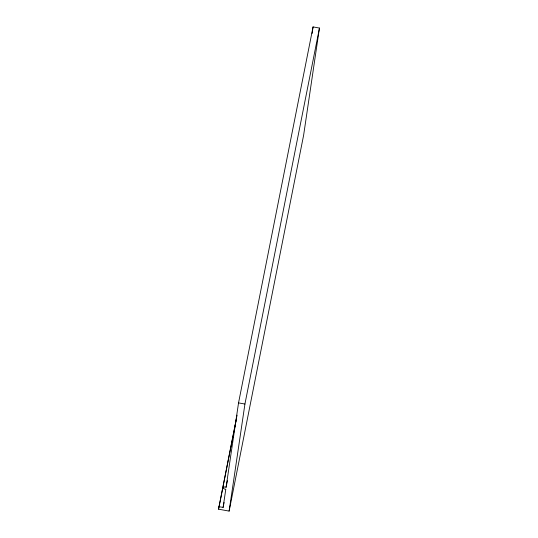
<?xml version="1.0" encoding="UTF-8"?>
<svg xmlns="http://www.w3.org/2000/svg" width="538" height="538" viewBox="0 0 538 538"><rect width="100%" height="100%" fill="white"/><g stroke="black" fill="none" stroke-linecap="round" stroke-linejoin="round"><path stroke-width="0.81" d="M218.919 506.675L223.102 507.435L225.799 489.183A1.863 1.069 11.2 0 1 223.304 487.758A1.863 1.069 11.2 0 1 226.081 487.28L238.542 402.881L313.062 26.9L319.451 28.057L303.64 135.119L229.121 511.1L218.549 509.183L237.063 415.154M229.121 511.1L244.931 404.045L319.451 28.057M312.08 33.517L313.062 26.9M218.549 509.183L236.525 418.483M226.081 487.28L227.386 480.683M223.102 507.435L224.084 502.485M238.542 402.881L244.931 404.045"/></g></svg>
